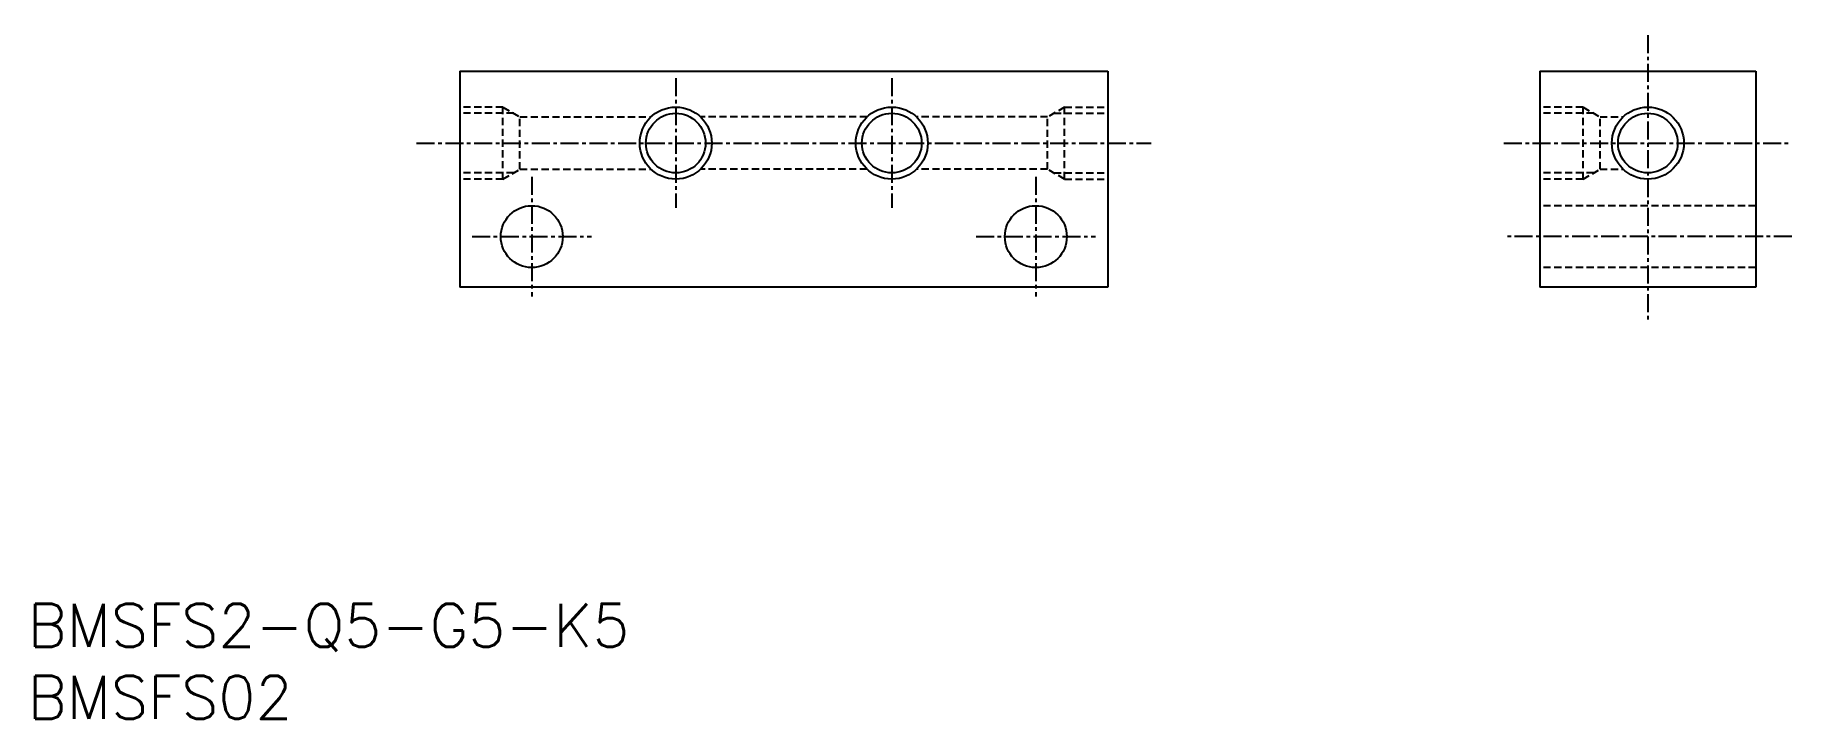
# Model space of a CAD drawing. Extents: x 1 to 123, y 0 to 47.
import ezdxf

# ---------------------------------------------------------------- set-up
doc = ezdxf.new("R2010")
doc.units = 0
doc.linetypes.add('CENTER', pattern=[2, 1.25, -0.25, 0.25, -0.25])
doc.linetypes.add('DASHED', pattern=[0.75, 0.5, -0.25])
doc.layers.get('0').update_dxf_attribs({"linetype": 'CONTINUOUS'})
doc.layers.add('CENTER', color=1, linetype='CENTER')
doc.styles.get("Standard").update_dxf_attribs({"font": 'txt.shx'})

# ---------------------------------------------------------------- blocks, each defined once
blk = doc.blocks.new('*U13')
at = {"color": 7, "linetype": 'CONTINUOUS'}
blk.add_text('BMSFS02', height=3, dxfattribs=at).set_placement((0, 0))
blk = doc.blocks.new('*U14')
at = {"color": 7, "linetype": 'CONTINUOUS'}
blk.add_text('BMSFS2-Q5-G5-K5', height=3, dxfattribs=at).set_placement((0, 5))

msp = doc.modelspace()

# ---------------------------------------------------------------- linework, layer by layer
at = {"color": 7, "linetype": 'CONTINUOUS'}
for p, q in [((30, 45), (75, 45)), ((30, 45), (30, 30)), ((75, 45), (75, 30)), ((105, 45), (105, 30)), ((105, 45), (120, 45)), ((120, 45), (120, 30)), ((75, 30), (30, 30)), ((120, 30), (105, 30))]:
    msp.add_line(p, q, dxfattribs=at)
at = {"color": 3, "linetype": 'DASHED'}
for p, q in [((33, 42.5), (30, 42.5)), ((33.75, 42.07), (30, 42.07)), ((33, 37.5), (33, 42.5)), ((33, 42.5), (34.18, 41.82)), ((34.18, 41.82), (43.28, 41.82)), ((34.18, 38.18), (34.18, 41.82)), ((58.28, 41.82), (46.72, 41.82)), ((70.82, 41.82), (61.72, 41.82)), ((72, 42.5), (70.82, 41.82)), ((70.82, 38.18), (70.82, 41.82)), ((71.25, 42.07), (75, 42.07)), ((72, 37.5), (72, 42.5)), ((72, 42.5), (75, 42.5)), ((108, 42.5), (105, 42.5)), ((108.75, 42.07), (105, 42.07)), ((108, 37.5), (108, 42.5)), ((108, 42.5), (109.18, 41.82)), ((109.18, 41.82), (110.78, 41.82)), ((109.18, 38.18), (109.18, 41.82)), ((33.75, 37.93), (30, 37.93)), ((33, 37.5), (34.18, 38.18)), ((34.18, 38.18), (43.28, 38.18)), ((58.28, 38.18), (46.72, 38.18)), ((70.82, 38.18), (61.72, 38.18)), ((72, 37.5), (70.82, 38.18)), ((71.25, 37.93), (75, 37.93)), ((108.75, 37.93), (105, 37.93)), ((108, 37.5), (109.18, 38.18)), ((109.18, 38.18), (110.78, 38.18)), ((33, 37.5), (30, 37.5)), ((72, 37.5), (75, 37.5)), ((108, 37.5), (105, 37.5)), ((120, 35.65), (105, 35.65)), ((120, 31.35), (105, 31.35))]:
    msp.add_line(p, q, dxfattribs=at)
at = {"color": 3, "linetype": 'CONTINUOUS'}
for centre in [(45, 40), (60, 40), (112.5, 40)]:
    msp.add_circle(centre, 2.5, dxfattribs=at)
at = {"color": 7, "linetype": 'CONTINUOUS'}
for centre, radius in [((45, 40), 2.07), ((60, 40), 2.07), ((112.5, 40), 2.07), ((35, 33.5), 2.15), ((70, 33.5), 2.15)]:
    msp.add_circle(centre, radius, dxfattribs=at)
at = {"layer": 'CENTER', "color": 1, "linetype": 'CENTER'}
for p, q in [((112.5, 47.5), (112.5, 27.5)), ((45, 44.5), (45, 35.5)), ((60, 44.5), (60, 35.5)), ((27, 40), (78, 40)), ((102.5, 40), (122.5, 40)), ((35, 37.65), (35, 29.35)), ((70, 37.65), (70, 29.35)), ((30.85, 33.5), (39.15, 33.5)), ((65.85, 33.5), (74.15, 33.5)), ((122.5, 33.5), (102.5, 33.5))]:
    msp.add_line(p, q, dxfattribs=at)

# ---------------------------------------------------------------- block references
at = {"color": 7, "linetype": 'CONTINUOUS'}
for name in ['*U14', '*U13']:
    msp.add_blockref(name, (0, 0), dxfattribs=at)

doc.saveas('drawing.dxf')
